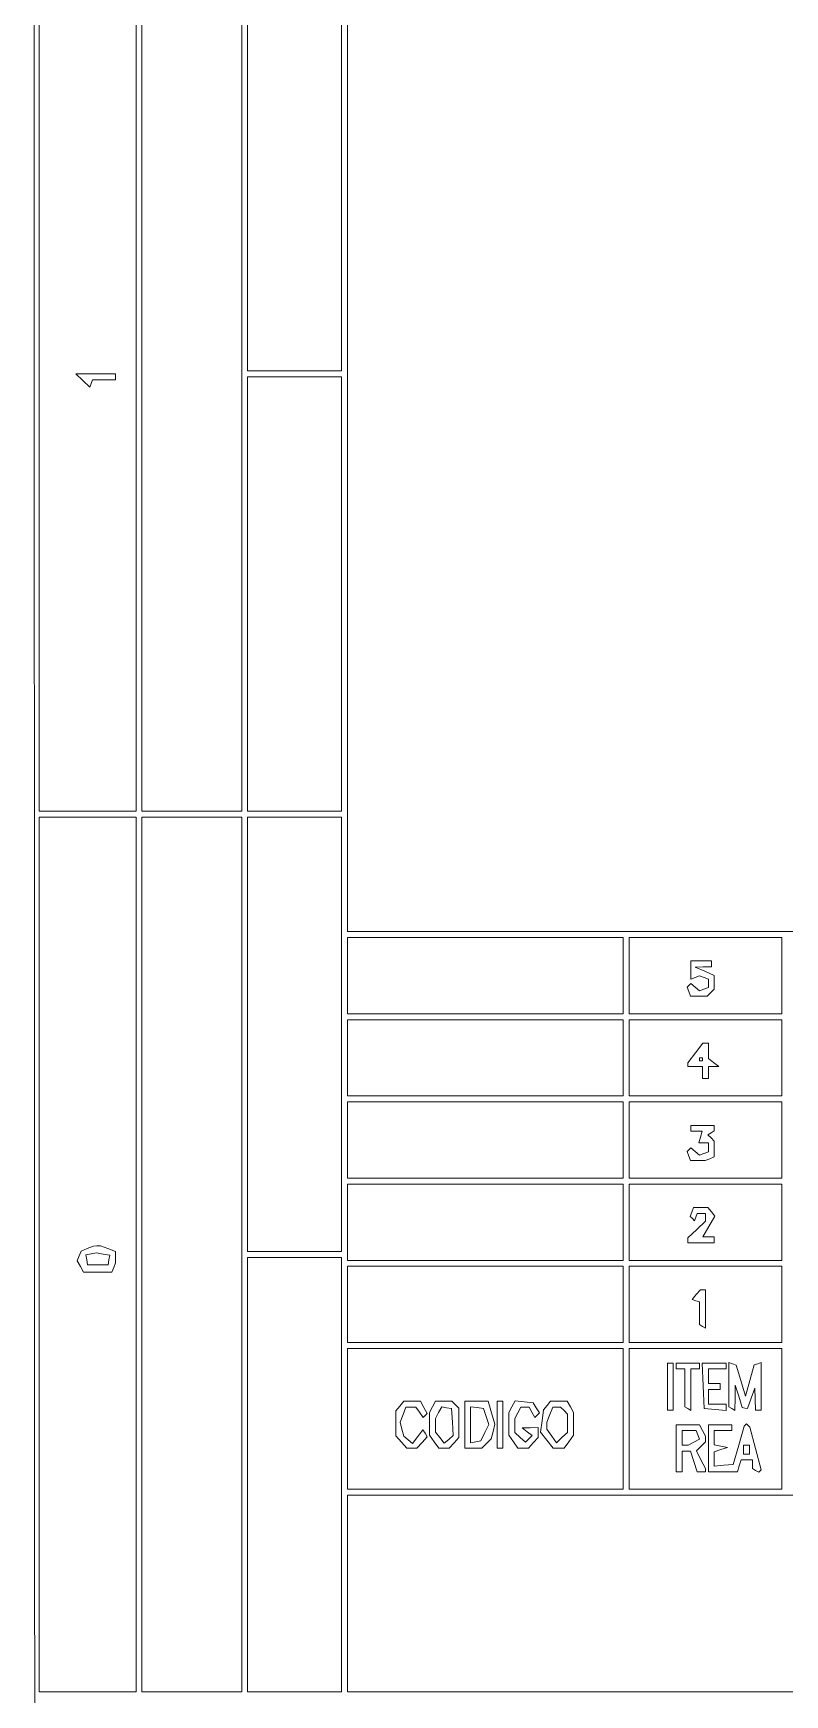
# Paper-space layout 'AN-09-DGE-065-B' of a CAD drawing. Header units: metres, sheet in millimetres. Extents: x 12 to 193, y 4 to 291.
# Drawn here: x 29.5 to 61.7, y 42.6 to 113.8 of the extents above; entities that cross this region are included whole.
import ezdxf

# ---------------------------------------------------------------- set-up
doc = ezdxf.new("R2010")
doc.units = ezdxf.units.M
doc.layers.add('DGE_CONTORNOS', color=7, linetype='Continuous', lineweight=0)
doc.layers.add('DGE_DATOS', color=7, linetype='Continuous', lineweight=0)

# ---------------------------------------------------------------- blocks, each defined once
blk = doc.blocks.new('LP_REF_DGE_MT_065_B')
at = {"layer": 'DGE_CONTORNOS'}
for points in [[(29.546, 269.596), (29.486, 269.438), (29.518, 147.084), (29.55, 24.729), (111.378, 24.698), (193.206, 24.666), (193.206, 147.21), (193.206, 269.753), (111.406, 269.753), (29.605, 269.753)], [(192.954, 172.399), (192.954, 75.297), (117.958, 75.297), (42.963, 75.296), (42.963, 172.399), (42.963, 269.501), (117.958, 269.501), (192.954, 269.501)], [(33.895, 99.225), (33.895, 80.459), (31.817, 80.459), (29.739, 80.459), (29.739, 99.225), (29.739, 117.991), (31.817, 117.991), (33.895, 117.991)], [(38.429, 99.225), (38.429, 80.459), (36.288, 80.459), (34.147, 80.459), (34.147, 99.225), (34.147, 117.991), (36.288, 117.991), (38.429, 117.991)], [(42.711, 108.671), (42.711, 99.351), (40.696, 99.351), (38.681, 99.351), (38.681, 108.671), (38.681, 117.991), (40.696, 117.991), (42.711, 117.991)], [(31.615, 98.942), (31.91, 98.658), (31.968, 98.816), (32.027, 98.973), (32.52, 98.973), (33.013, 98.973), (33.013, 99.099), (33.013, 99.225), (32.167, 99.225), (31.32, 99.225)], [(42.711, 89.779), (42.711, 80.459), (40.696, 80.459), (38.681, 80.459), (38.681, 89.779), (38.681, 99.099), (40.696, 99.099), (42.711, 99.099)], [(33.895, 61.442), (33.895, 42.676), (31.817, 42.676), (29.739, 42.676), (29.739, 61.442), (29.739, 80.208), (31.817, 80.208), (33.895, 80.208)], [(38.429, 61.442), (38.429, 42.676), (36.288, 42.676), (34.147, 42.676), (34.147, 61.442), (34.147, 80.208), (36.288, 80.208), (38.429, 80.208)], [(42.711, 70.888), (42.711, 61.568), (40.696, 61.568), (38.681, 61.568), (38.681, 70.888), (38.681, 80.208), (40.696, 80.208), (42.711, 80.208)], [(54.801, 73.407), (54.801, 71.769), (48.882, 71.769), (42.963, 71.769), (42.963, 73.407), (42.963, 75.044), (48.882, 75.044), (54.801, 75.044)], [(61.601, 73.407), (61.601, 71.769), (58.327, 71.769), (55.053, 71.769), (55.053, 73.407), (55.053, 75.044), (58.327, 75.044), (61.601, 75.044)], [(57.697, 73.645), (57.697, 73.254), (57.886, 73.326), (58.075, 73.399), (58.264, 73.326), (58.453, 73.254), (58.453, 73.074), (58.453, 72.895), (58.262, 72.822), (58.072, 72.749), (57.882, 72.907), (57.691, 73.065), (57.616, 72.989), (57.54, 72.914), (57.615, 72.719), (57.689, 72.525), (58.046, 72.525), (58.403, 72.525), (58.554, 72.676), (58.705, 72.827), (58.705, 73.123), (58.705, 73.419), (58.295, 73.597), (57.886, 73.775), (58.232, 73.78), (58.579, 73.784), (58.579, 73.91), (58.579, 74.036), (58.138, 74.036), (57.697, 74.036)], [(54.801, 69.88), (54.801, 68.243), (48.882, 68.243), (42.963, 68.243), (42.963, 69.88), (42.963, 71.517), (48.882, 71.517), (54.801, 71.517)], [(61.601, 69.88), (61.601, 68.243), (58.327, 68.243), (55.053, 68.243), (55.053, 69.88), (55.053, 71.517), (58.327, 71.517), (61.601, 71.517)], [(57.893, 70.089), (57.571, 69.667), (57.571, 69.585), (57.571, 69.502), (57.886, 69.502), (58.201, 69.502), (58.201, 69.25), (58.201, 68.999), (58.327, 68.999), (58.453, 68.999), (58.453, 69.25), (58.453, 69.502), (58.673, 69.506), (58.894, 69.51), (58.673, 69.678), (58.453, 69.845), (58.453, 70.177), (58.453, 70.51), (58.333, 70.51), (58.214, 70.51)], [(58.201, 69.817), (58.201, 69.754), (58.138, 69.754), (58.075, 69.754), (58.075, 69.817), (58.075, 69.88), (58.138, 69.88), (58.201, 69.88)], [(54.801, 66.354), (54.801, 64.716), (48.882, 64.716), (42.963, 64.716), (42.963, 66.354), (42.963, 67.991), (48.882, 67.991), (54.801, 67.991)], [(61.601, 66.354), (61.601, 64.716), (58.327, 64.716), (55.053, 64.716), (55.053, 66.354), (55.053, 67.991), (58.327, 67.991), (61.601, 67.991)], [(57.697, 66.858), (57.697, 66.732), (57.937, 66.732), (58.177, 66.732), (58.112, 66.48), (58.046, 66.228), (58.249, 66.228), (58.453, 66.228), (58.453, 66.035), (58.453, 65.842), (58.262, 65.769), (58.072, 65.696), (57.882, 65.854), (57.691, 66.012), (57.616, 65.936), (57.54, 65.861), (57.615, 65.666), (57.689, 65.472), (57.998, 65.472), (58.306, 65.472), (58.506, 65.549), (58.705, 65.625), (58.705, 65.964), (58.705, 66.303), (58.568, 66.44), (58.431, 66.577), (58.568, 66.662), (58.705, 66.746), (58.705, 66.865), (58.705, 66.983), (58.201, 66.983), (57.697, 66.983)], [(54.801, 62.827), (54.801, 61.19), (48.882, 61.19), (42.963, 61.19), (42.963, 62.827), (42.963, 64.465), (48.882, 64.465), (54.801, 64.465)], [(61.601, 62.827), (61.601, 61.19), (58.327, 61.19), (55.053, 61.19), (55.053, 62.827), (55.053, 64.465), (58.327, 64.465), (61.601, 64.465)], [(57.741, 63.263), (57.666, 63.068), (57.762, 62.979), (57.858, 62.89), (57.914, 63.048), (57.97, 63.205), (58.149, 63.205), (58.327, 63.205), (58.327, 63.04), (58.327, 62.874), (57.949, 62.512), (57.571, 62.15), (57.571, 62.048), (57.571, 61.946), (58.138, 61.946), (58.705, 61.946), (58.705, 62.072), (58.705, 62.198), (58.457, 62.198), (58.21, 62.198), (58.471, 62.641), (58.732, 63.083), (58.577, 63.27), (58.422, 63.457), (58.119, 63.457), (57.815, 63.457)], [(31.803, 61.696), (31.537, 61.589), (31.457, 61.38), (31.377, 61.172), (31.507, 60.929), (31.637, 60.686), (32.249, 60.686), (32.861, 60.686), (32.937, 60.886), (33.013, 61.085), (33.013, 61.329), (33.013, 61.574), (32.69, 61.697), (32.367, 61.82), (32.218, 61.812), (32.069, 61.804)], [(32.735, 61.206), (32.695, 61.001), (32.258, 61.001), (31.821, 61.001), (31.78, 61.211), (31.74, 61.421), (31.967, 61.468), (32.195, 61.515), (32.484, 61.462), (32.774, 61.41)], [(42.711, 51.996), (42.711, 42.676), (40.696, 42.676), (38.681, 42.676), (38.681, 51.996), (38.681, 61.316), (40.696, 61.316), (42.711, 61.316)], [(54.801, 59.301), (54.801, 57.664), (48.882, 57.664), (42.963, 57.664), (42.963, 59.301), (42.963, 60.938), (48.882, 60.938), (54.801, 60.938)], [(61.601, 59.301), (61.601, 57.664), (58.327, 57.664), (55.053, 57.664), (55.053, 59.301), (55.053, 60.938), (58.327, 60.938), (61.601, 60.938)], [(57.933, 59.721), (57.76, 59.512), (57.918, 59.459), (58.075, 59.406), (58.075, 58.92), (58.075, 58.434), (58.201, 58.356), (58.327, 58.278), (58.327, 59.105), (58.327, 59.931), (58.216, 59.931), (58.106, 59.931)], [(54.801, 54.389), (54.801, 51.366), (48.882, 51.366), (42.963, 51.366), (42.963, 54.389), (42.963, 57.412), (48.882, 57.412), (54.801, 57.412)], [(61.601, 54.389), (61.601, 51.366), (58.327, 51.366), (55.053, 51.366), (55.053, 54.389), (55.053, 57.412), (58.327, 57.412), (61.601, 57.412)], [(56.69, 55.774), (56.69, 54.767), (56.816, 54.767), (56.942, 54.767), (56.942, 55.774), (56.942, 56.782), (56.816, 56.782), (56.69, 56.782)], [(57.068, 56.656), (57.068, 56.53), (57.256, 56.53), (57.445, 56.53), (57.445, 55.719), (57.445, 54.908), (57.571, 54.83), (57.697, 54.752), (57.697, 55.641), (57.697, 56.53), (57.886, 56.53), (58.075, 56.53), (58.075, 56.656), (58.075, 56.782), (57.571, 56.782), (57.068, 56.782)], [(58.227, 55.806), (58.264, 54.83), (58.736, 54.791), (59.209, 54.752), (59.209, 54.885), (59.209, 55.019), (58.831, 55.019), (58.453, 55.019), (58.453, 55.334), (58.453, 55.649), (58.705, 55.649), (58.957, 55.649), (58.957, 55.774), (58.957, 55.9), (58.705, 55.9), (58.453, 55.9), (58.453, 56.215), (58.453, 56.53), (58.831, 56.53), (59.209, 56.53), (59.209, 56.656), (59.209, 56.782), (58.699, 56.782), (58.19, 56.782)], [(59.334, 55.855), (59.334, 54.908), (59.46, 54.83), (59.586, 54.752), (59.596, 55.295), (59.606, 55.837), (59.753, 55.356), (59.901, 54.874), (60.016, 54.852), (60.131, 54.83), (60.29, 55.271), (60.449, 55.712), (60.458, 55.239), (60.468, 54.767), (60.594, 54.767), (60.72, 54.767), (60.72, 55.785), (60.72, 56.803), (60.571, 56.753), (60.421, 56.704), (60.235, 56.034), (60.049, 55.364), (59.848, 56.032), (59.646, 56.699), (59.49, 56.751), (59.334, 56.803)], [(45.213, 54.936), (45.041, 54.728), (45.041, 54.194), (45.041, 53.66), (45.28, 53.395), (45.52, 53.13), (45.733, 53.13), (45.946, 53.13), (46.167, 53.374), (46.388, 53.618), (46.294, 53.769), (46.201, 53.92), (45.979, 53.625), (45.757, 53.331), (45.569, 53.487), (45.38, 53.644), (45.305, 53.945), (45.229, 54.246), (45.352, 54.569), (45.475, 54.893), (45.685, 54.893), (45.894, 54.893), (46.055, 54.673), (46.216, 54.452), (46.3, 54.536), (46.383, 54.619), (46.243, 54.882), (46.102, 55.145), (45.744, 55.145), (45.386, 55.145)], [(46.619, 54.901), (46.489, 54.658), (46.489, 54.174), (46.489, 53.689), (46.685, 53.41), (46.881, 53.13), (47.106, 53.13), (47.331, 53.13), (47.54, 53.36), (47.748, 53.59), (47.748, 54.216), (47.748, 54.842), (47.597, 54.994), (47.446, 55.145), (47.098, 55.145), (46.75, 55.145)], [(47.471, 54.251), (47.508, 53.674), (47.31, 53.509), (47.111, 53.344), (46.93, 53.583), (46.749, 53.822), (46.745, 54.114), (46.741, 54.406), (46.875, 54.657), (47.01, 54.908), (47.221, 54.868), (47.433, 54.828)], [(48, 54.137), (48, 53.13), (48.369, 53.13), (48.738, 53.13), (48.935, 53.327), (49.133, 53.525), (49.213, 53.843), (49.292, 54.16), (49.145, 54.652), (48.997, 55.145), (48.499, 55.145), (48, 55.145)], [(48.912, 54.488), (49.026, 54.146), (48.858, 53.797), (48.691, 53.448), (48.471, 53.405), (48.252, 53.363), (48.252, 54.137), (48.252, 54.91), (48.525, 54.87), (48.799, 54.83)], [(49.385, 54.137), (49.385, 53.13), (49.511, 53.13), (49.637, 53.13), (49.637, 54.137), (49.637, 55.145), (49.511, 55.145), (49.385, 55.145)], [(50.023, 54.909), (49.889, 54.658), (49.889, 54.174), (49.889, 53.689), (50.085, 53.41), (50.281, 53.13), (50.506, 53.13), (50.732, 53.13), (50.94, 53.36), (51.148, 53.59), (51.148, 53.801), (51.148, 54.011), (50.802, 54.007), (50.456, 54.003), (50.672, 53.839), (50.888, 53.675), (50.743, 53.53), (50.598, 53.385), (50.369, 53.592), (50.141, 53.798), (50.141, 54.102), (50.141, 54.406), (50.271, 54.649), (50.402, 54.893), (50.58, 54.893), (50.758, 54.893), (50.881, 54.674), (51.004, 54.454), (51.103, 54.554), (51.203, 54.653), (51.068, 54.867), (50.934, 55.082), (50.546, 55.121), (50.158, 55.159)], [(51.53, 54.961), (51.378, 54.777), (51.314, 54.3), (51.25, 53.822), (51.523, 53.476), (51.796, 53.13), (52.032, 53.13), (52.268, 53.13), (52.464, 53.41), (52.66, 53.689), (52.66, 54.174), (52.66, 54.658), (52.529, 54.901), (52.399, 55.145), (52.041, 55.145), (51.683, 55.145)], [(52.257, 54.742), (52.408, 54.591), (52.408, 54.195), (52.408, 53.798), (52.169, 53.582), (51.93, 53.366), (51.728, 53.653), (51.526, 53.941), (51.526, 54.094), (51.526, 54.247), (51.649, 54.57), (51.772, 54.893), (51.939, 54.893), (52.106, 54.893)], [(57.068, 53.13), (57.068, 52.122), (57.194, 52.122), (57.319, 52.122), (57.319, 52.563), (57.319, 53.004), (57.499, 53.004), (57.678, 53.004), (57.823, 52.563), (57.969, 52.122), (58.148, 52.122), (58.327, 52.122), (58.327, 52.191), (58.327, 52.261), (58.133, 52.636), (57.939, 53.011), (58.133, 53.205), (58.327, 53.4), (58.327, 53.525), (58.327, 53.65), (58.197, 53.894), (58.066, 54.137), (57.567, 54.137), (57.068, 54.137)], [(57.994, 53.698), (58.066, 53.511), (57.827, 53.383), (57.588, 53.256), (57.454, 53.256), (57.319, 53.256), (57.319, 53.57), (57.319, 53.885), (57.621, 53.885), (57.922, 53.885)], [(58.453, 53.13), (58.453, 52.122), (59.074, 52.122), (59.695, 52.122), (59.775, 52.374), (59.855, 52.626), (60.099, 52.626), (60.342, 52.626), (60.342, 52.444), (60.342, 52.263), (60.476, 52.18), (60.611, 52.097), (60.659, 52.146), (60.708, 52.195), (60.472, 53.114), (60.235, 54.034), (60.163, 54.107), (60.09, 54.179), (60.04, 54.127), (59.989, 54.074), (59.75, 53.256), (59.511, 52.437), (59.108, 52.398), (58.705, 52.358), (58.705, 52.666), (58.705, 52.974), (58.988, 53.068), (59.271, 53.162), (58.988, 53.217), (58.705, 53.273), (58.705, 53.579), (58.705, 53.885), (59.083, 53.885), (59.46, 53.885), (59.46, 54.011), (59.46, 54.137), (58.957, 54.137), (58.453, 54.137)], [(60.216, 53.067), (60.216, 52.878), (60.09, 52.878), (59.964, 52.878), (59.964, 53.067), (59.964, 53.256), (60.09, 53.256), (60.216, 53.256)], [(192.954, 46.895), (192.954, 42.676), (117.958, 42.676), (42.963, 42.676), (42.963, 46.895), (42.963, 51.115), (117.958, 51.115), (192.954, 51.115)]]:
    blk.add_lwpolyline(points, close=True, dxfattribs=at)

psp = doc.layouts.new('AN-09-DGE-065-B')

# ---------------------------------------------------------------- block references
at = {"layer": 'DGE_DATOS'}
psp.add_blockref('LP_REF_DGE_MT_065_B', (0, 0), dxfattribs=at)

doc.saveas('drawing.dxf')
